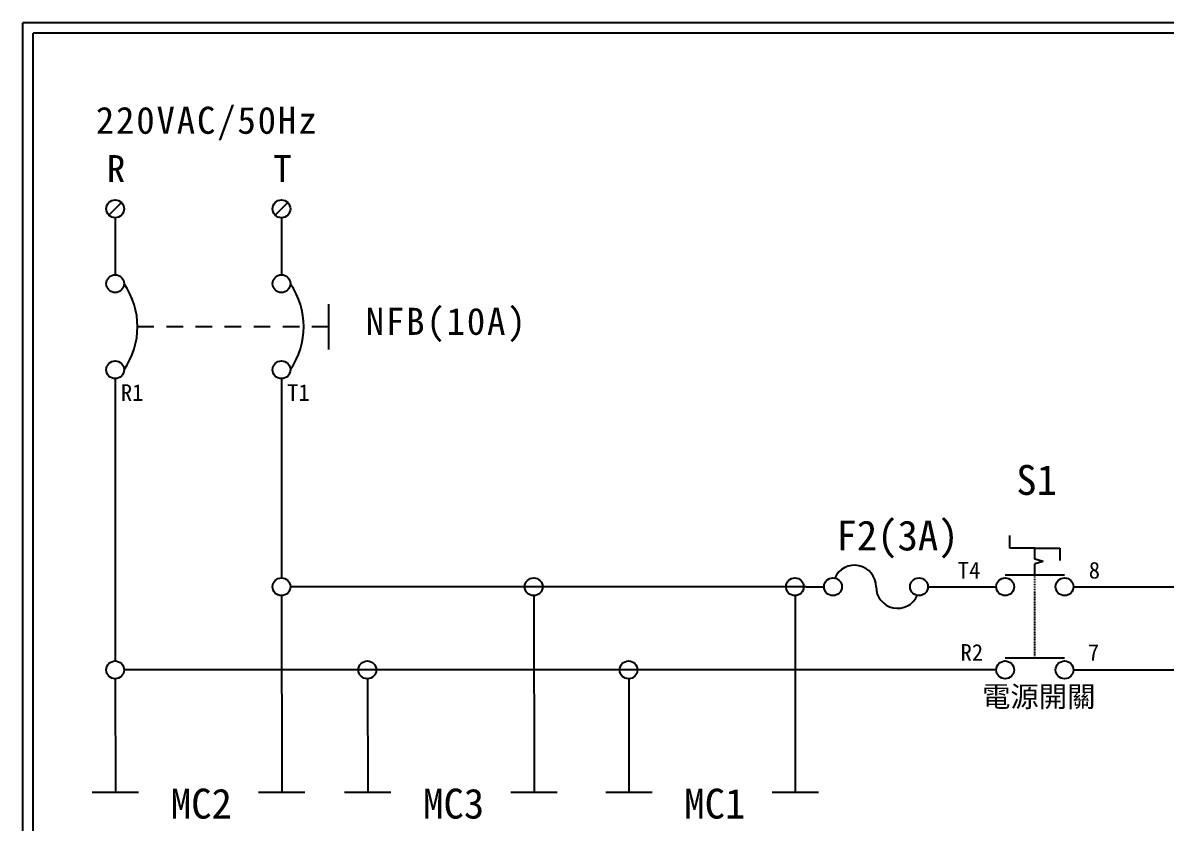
# Model space of a CAD drawing. Extents: x 10 to 297, y 3 to 207.
# Drawn here: x 10 to 147.4, y 110.8 to 207 of the extents above; entities that cross this region are included whole.
import ezdxf

# ---------------------------------------------------------------- set-up
doc = ezdxf.new("R2010")
doc.units = 0
doc.linetypes.add('DASHED', pattern=[0.2, 0.1, -0.1])
doc.linetypes.add('HIDDEN9', pattern=[3.5, 2, -1.5])
doc.layers.get('0').update_dxf_attribs({"linetype": 'CONTINUOUS'})
for name, color, linetype in [('7', 7, 'CONTINUOUS'), ('圖框層', 7, 'CONTINUOUS'), ('標尺寸層', 3, 'CONTINUOUS')]:
    doc.layers.add(name, color=color, linetype=linetype)
doc.styles.add('CNS', font='romanc.shx', dxfattribs={"bigfont": 'chineset.shx'})
doc.styles.add('STSL', font='kaiu.ttf')
doc.styles.add('標楷體', font='kaiu.ttf')

# ---------------------------------------------------------------- blocks, each defined once
blk = doc.blocks.new('FUSE')
at = {"color": 7}
for p, q in [((0, 0), (2.14, 0)), ((14.64, 0), (16.78, 0))]:
    blk.add_line(p, q, dxfattribs=at)
for centre in [(3.21, 0), (13.56, 0)]:
    blk.add_circle(centre, 1.07)
for centre, start, end in [((5.8, 0), 0, 156.116), ((10.98, 0), 180, 336.116)]:
    blk.add_arc(centre, 2.59, start, end, dxfattribs=at)

msp = doc.modelspace()

# ---------------------------------------------------------------- linework, layer by layer
for p, q in [((21.85, 185.35), (20.34, 183.83)), ((41.85, 185.35), (40.34, 183.83)), ((21.1, 164.1), (21.12, 130.19)), ((41.1, 164.1), (41.12, 140.19)), ((128.7, 143.77), (128.7, 145.27)), ((131.7, 143.77), (128.7, 143.77)), ((131.7, 143.77), (134.7, 143.77)), ((134.7, 143.77), (134.7, 142.27)), ((132.7, 142.16), (131.7, 142.43)), ((132.7, 142.16), (131.7, 141.89)), ((104.21, 139.12), (42.17, 139.12)), ((118.85, 139.12), (127.06, 139.12)), ((120.99, 139.12), (127.06, 139.12)), ((136.34, 139.12), (292.46, 139.12)), ((41.12, 138.05), (41.14, 114.4)), ((71.45, 138.05), (71.47, 114.4)), ((102.86, 138.05), (102.88, 114.4)), ((21.12, 128.05), (21.14, 114.4)), ((127.06, 129.12), (22.17, 129.12)), ((51.46, 128.05), (51.47, 114.4)), ((82.87, 128.05), (82.89, 114.4)), ((136.34, 129.12), (292.09, 129.12))]:
    msp.add_line(p, q)
at = {"color": 7, "linetype": 'HIDDEN9'}
msp.add_line((46.76, 170.41), (23.79, 170.41), dxfattribs=at)
for centre in [(21.1, 184.59), (41.1, 184.59), (21.1, 175.59), (41.1, 175.59), (21.1, 165.23), (41.1, 165.23), (41.1, 139.12), (71.43, 139.12), (102.84, 139.12), (21.1, 129.12), (51.43, 129.12), (82.84, 129.12)]:
    msp.add_circle(centre, 1.07)
at = {"color": 7}
for centre in [(14.74, 170.41), (34.74, 170.41)]:
    msp.add_arc(centre, 9.05, 325.1286, 34.8714, dxfattribs=at)
at = {"layer": '7'}
for p, q in [((131.7, 142.43), (131.7, 143.77)), ((131.7, 140.55), (131.7, 141.89)), ((128.13, 140.55), (135.27, 140.55)), ((128.13, 130.55), (135.27, 130.55))]:
    msp.add_line(p, q, dxfattribs=at)
at = {"layer": '7', "linetype": 'DASHED'}
msp.add_line((131.7, 130.55), (131.7, 140.55), dxfattribs=at)
at = {"layer": '7'}
for centre in [(128.13, 139.12), (135.27, 139.12), (128.13, 129.12), (135.27, 129.12)]:
    msp.add_circle(centre, 1.07, dxfattribs=at)
at = {"layer": '圖框層', "color": 7}
for p, q in [((297, 206.97), (10, 206.97)), ((10, 3), (10, 206.97)), ((295.75, 205.72), (11.25, 205.72)), ((11.25, 4.25), (11.25, 205.72))]:
    msp.add_line(p, q, dxfattribs=at)
at = {"layer": '標尺寸層', "color": 7}
for p, q in [((21.1, 183.52), (21.1, 176.66)), ((41.1, 183.52), (41.1, 176.66)), ((46.76, 173.14), (46.76, 167.68)), ((21.1, 164.16), (21.1, 164.1)), ((41.1, 164.16), (41.1, 164.1)), ((18.35, 114.4), (23.92, 114.4)), ((38.35, 114.4), (43.92, 114.4)), ((48.69, 114.4), (54.25, 114.4)), ((68.69, 114.4), (74.25, 114.4)), ((80.1, 114.4), (85.67, 114.4)), ((100.1, 114.4), (105.67, 114.4))]:
    msp.add_line(p, q, dxfattribs=at)

# ---------------------------------------------------------------- block references
at = {"color": 7}
msp.add_blockref('FUSE', (104.21, 139.12), dxfattribs=at)

# ---------------------------------------------------------------- texts
at = {"color": 0, "char_height": 3.25, "style": '標楷體'}
for s, insert, width, attachment_point in [('\\pt6.5;{\\T1.1;220VAC/50Hz}', (18.78, 196.87), 35.213, 1), ('\\pt6.5;{\\T1.1;R}', (20.1, 191.05), 2, 1), ('\\pt6.5;{\\T1.1;T}', (40.1, 191.05), 2, 1), ('\\pt6.5;{\\T1.1;NFB(10A)}', (60.96, 172.68), 24.6072, 2)]:
    msp.add_mtext(s, dxfattribs=dict(at, insert=insert, width=width, attachment_point=attachment_point))
at = {"layer": '圖框層', "color": 4, "style": 'STSL'}
for s, height, p in [('R1', 2, (21.78, 161.49)), ('T1', 2, (41.78, 161.49)), ('S1', 3.6, (129.46, 150.17)), ('F2(3A)', 3.6, (107.84, 143.49)), ('T4', 2, (122.43, 140.11)), ('8', 2, (138.18, 140.11)), ('R2', 2, (122.76, 130.22)), ('7', 2, (138.08, 130.22)), ('MC2', 3.6, (27.79, 111.23)), ('MC3', 3.6, (58.13, 111.23)), ('MC1', 3.6, (89.54, 111.23))]:
    msp.add_text(s, height=height, dxfattribs=at).set_placement(p)
at = {"layer": '標尺寸層', "color": 7, "insert": (125.35, 127.16), "char_height": 2.5, "width": 14.0847, "attachment_point": 1, "style": 'CNS'}
msp.add_mtext('{\\fDFKai-SB|b0|i0|c136|p65;電源開關}', dxfattribs=at)

doc.saveas('drawing.dxf')
